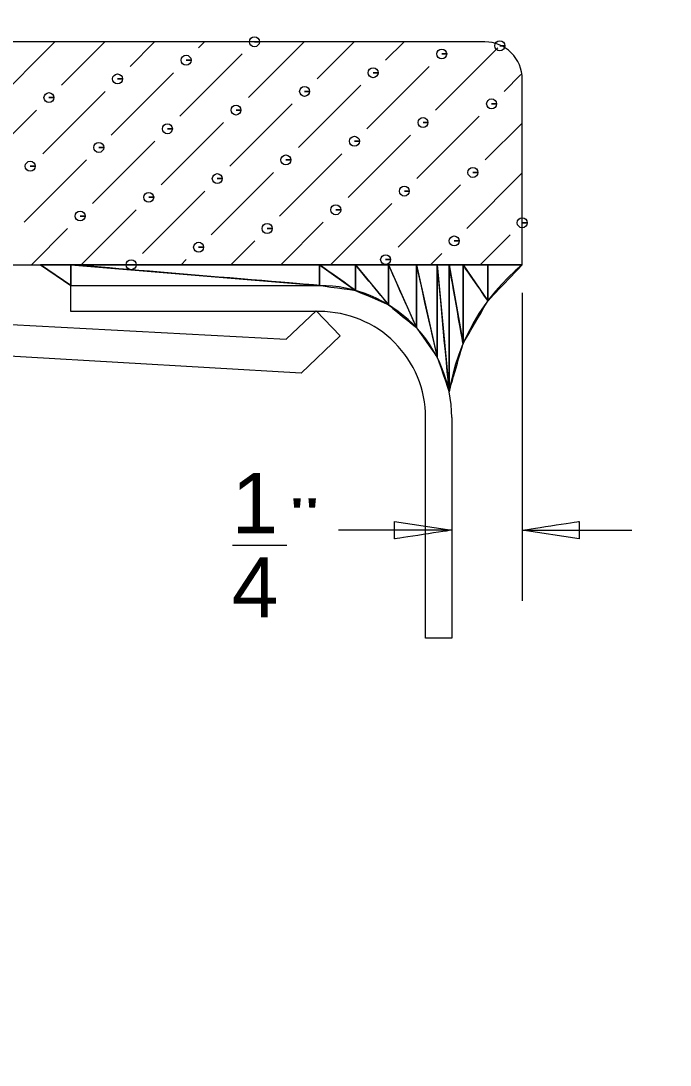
# Model space of a CAD drawing. Header units: millimetres. Extents: x 262 to 1674, y 270 to 1261.
# Drawn here: x 737.1 to 773.5, y 657.7 to 716.3 of the extents above; entities that cross this region are included whole.
import ezdxf

# ---------------------------------------------------------------- set-up
doc = ezdxf.new("R2010")
doc.units = ezdxf.units.MM
doc.linetypes.add('ACAD_ISO02W100', pattern=[15, 12, -3])
doc.layers.add('CONT', color=7, linetype='Continuous')
doc.layers.add('尺寸標注', color=1, linetype='Continuous', lineweight=30)
doc.styles.add('0', font='arial.ttf', dxfattribs={"height": 1})
doc.styles.add('DIM', font='txt.shx', dxfattribs={"width": 0.7, "bigfont": 'chineset.shx'})
doc.dimstyles.new('mm+in', dxfattribs={"dimscale": 3, "dimtxt": 5, "dimasz": 4.2, "dimexe": 1.25, "dimexo": 0.625, "dimgap": 2, "dimtad": 1, "dimtxsty": 'DIM', "dimcen": 0, "dimclrd": 1, "dimclre": 1, "dimclrt": 3, "dimadec": 0, "dimazin": 0, "dimtfac": 1, "dimtofl": 0, "dimtmove": 0, "dimatfit": 3, "dimfxl": 1, "dimlwd": -1, "dimarcsym": 0})

# ---------------------------------------------------------------- blocks, each defined once
blk = doc.blocks.new('*D28')
at = {"color": 1}
blk.add_line((482.592, 574.729), (661.655, 651.133), dxfattribs=at)
blk.add_solid([(662.479, 649.202), (660.831, 653.065), (673.244, 656.078)], dxfattribs=at)
at = {"layer": 'Defpoints', "color": 0}
for p in [(757.541, 692.047), (673.244, 656.078)]:
    blk.add_point(p, dxfattribs=at)
at = {"color": 3, "insert": (558.778, 623.273), "char_height": 15, "attachment_point": 5, "rotation": 23.10744, "style": 'DIM'}
blk.add_mtext('R91,65mm [R3 5/8"]', dxfattribs=at)
blk = doc.blocks.new('*D29')
at = {"color": 1}
blk.add_line((526.933, 526.319), (667.729, 627.502), dxfattribs=at)
blk.add_solid([(668.954, 625.797), (666.503, 629.207), (677.96, 634.855)], dxfattribs=at)
at = {"layer": 'Defpoints', "color": 0}
for p in [(757.541, 692.047), (677.96, 634.855)]:
    blk.add_point(p, dxfattribs=at)
at = {"color": 3, "insert": (582.192, 582.655), "char_height": 15, "attachment_point": 5, "rotation": 35.70318, "style": 'DIM'}
blk.add_mtext('R98mm [R3 7/8"]', dxfattribs=at)
blk = doc.blocks.new('*D30')
at = {"color": 1}
blk.add_line((560.894, 448.469), (684.077, 601.05), dxfattribs=at)
blk.add_solid([(685.711, 599.731), (682.443, 602.369), (691.992, 610.854)], dxfattribs=at)
at = {"layer": 'Defpoints', "color": 0}
for p in [(757.541, 692.047), (691.992, 610.854)]:
    blk.add_point(p, dxfattribs=at)
at = {"color": 3, "insert": (618.045, 542.739), "char_height": 15, "attachment_point": 5, "rotation": 51.08512, "style": 'DIM'}
blk.add_mtext('R104,35mm [R4 1/8"]', dxfattribs=at)

msp = doc.modelspace()

# ---------------------------------------------------------------- linework, layer by layer
msp.add_lwpolyline([(757.54137, 587.69662), (1199.54137, 587.69662, 0.41421356), (1303.89137, 692.04662), (1303.89137, 901.04662, 0.41421356), (1199.54137, 1005.39662), (757.54137, 1005.39662, 0.41421356), (653.19137, 901.04662), (653.19137, 692.04662, 0.41421356)], format="xyb", close=True)
at = {"layer": 'CONT', "color": 2, "linetype": 'ACAD_ISO02W100'}
msp.add_lwpolyline([(757.54137, 594.04662), (1199.54137, 594.04662, 0.41421356), (1297.54137, 692.04662), (1297.54137, 901.04662, 0.41421356), (1199.54137, 999.04662), (757.54137, 999.04662, 0.41421356), (659.54137, 901.04662), (659.54137, 692.04662, 0.41421356)], format="xyb", close=True, dxfattribs=at)
at = {"layer": 'CONT', "color": 3}
msp.add_lwpolyline([(757.54137, 600.39662), (1199.54137, 600.39662, 0.41421356), (1291.19137, 692.04662), (1291.19137, 901.04662, 0.41421356), (1199.54137, 992.69662), (757.54137, 992.69662, 0.41421356), (665.89137, 901.04662), (665.89137, 692.04662, 0.41421356)], format="xyb", close=True, dxfattribs=at)
at = {"layer": '尺寸標注', "lineweight": 9}
for points in [[(763.09971, 715.147), (763.09971, 715.147), (706.74245, 715.147), (706.74245, 715.147)], [(735.48804, 711.66628), (735.48804, 711.66628), (738.96822, 715.14918), (738.96822, 715.14918)], [(739.33458, 712.71583), (739.33458, 712.71583), (741.76738, 715.14918), (741.76738, 715.14918)], [(743.18329, 713.76484), (743.18329, 713.76484), (744.56437, 715.14918), (744.56437, 715.14918)], [(747.03201, 714.81657), (747.03201, 714.81657), (747.36408, 715.14918), (747.36408, 715.14918)], [(749.82845, 712.01686), (749.82845, 712.01686), (752.96023, 715.14918), (752.96023, 715.14918)], [(753.67716, 713.06641), (753.67716, 713.06641), (755.75993, 715.14918), (755.75993, 715.14918)], [(757.52316, 714.11542), (757.52316, 714.11542), (758.55747, 715.14918), (758.55747, 715.14918)], [(745.98028, 710.96785), (745.98028, 710.96785), (749.47787, 714.46599), (749.47787, 714.46599)], [(760.32287, 711.31843), (760.32287, 711.31843), (763.82046, 714.81657), (763.82046, 714.81657)], [(742.13429, 709.91885), (742.13429, 709.91885), (745.63188, 713.41426), (745.63188, 713.41426)], [(756.47415, 710.2667), (756.47415, 710.2667), (759.97229, 713.76484), (759.97229, 713.76484)], [(764.17104, 712.36744), (764.17104, 712.36744), (765.11988, 713.31628), (765.11988, 713.31628)], [(752.62816, 709.21987), (752.62816, 709.21987), (756.1263, 712.71583), (756.1263, 712.71583)], [(765.18956, 702.6346), (765.18956, 702.6346), (765.18956, 713.05716), (765.18956, 713.05716)], [(738.28557, 708.8693), (738.28557, 708.8693), (741.78371, 712.36744), (741.78371, 712.36744)], [(748.77944, 708.16869), (748.77944, 708.16869), (752.27758, 711.66628), (752.27758, 711.66628)], [(734.43686, 707.81811), (734.43686, 707.81811), (737.935, 711.31843), (737.935, 711.31843)], [(759.27332, 707.46972), (759.27332, 707.46972), (762.77145, 710.96785), (762.77145, 710.96785)], [(744.93073, 707.11914), (744.93073, 707.11914), (748.42887, 710.61728), (748.42887, 710.61728)], [(763.11931, 708.51927), (763.11931, 708.51927), (765.18956, 710.58843), (765.18956, 710.58843)], [(755.42515, 706.42071), (755.42515, 706.42071), (758.92274, 709.91885), (758.92274, 709.91885)], [(741.08474, 706.07013), (741.08474, 706.07013), (744.58288, 709.56827), (744.58288, 709.56827)], [(751.57643, 705.3717), (751.57643, 705.3717), (755.07457, 708.8693), (755.07457, 708.8693)], [(737.23657, 705.02113), (737.23657, 705.02113), (740.73416, 708.51927), (740.73416, 708.51927)], [(747.73044, 704.32215), (747.73044, 704.32215), (751.22858, 707.81811), (751.22858, 707.81811)], [(762.07302, 704.67055), (762.07302, 704.67055), (765.18956, 707.78872), (765.18956, 707.78872)], [(758.22431, 703.62155), (758.22431, 703.62155), (761.72245, 707.11914), (761.72245, 707.11914)], [(743.88172, 703.27315), (743.88172, 703.27315), (747.37986, 706.77129), (747.37986, 706.77129)], [(740.44837, 702.63677), (740.44837, 702.63677), (743.53115, 705.71956), (743.53115, 705.71956)], [(754.44038, 702.63677), (754.44038, 702.63677), (757.87373, 706.07013), (757.87373, 706.07013)], [(737.65138, 702.63677), (737.65138, 702.63677), (739.68516, 704.67055), (739.68516, 704.67055)], [(751.64067, 702.63677), (751.64067, 702.63677), (754.02502, 705.02113), (754.02502, 705.02113)], [(748.84422, 702.63677), (748.84422, 702.63677), (750.17903, 703.97158), (750.17903, 703.97158)], [(762.83623, 702.63677), (762.83623, 702.63677), (764.52161, 704.32215), (764.52161, 704.32215)], [(746.04452, 702.63677), (746.04452, 702.63677), (746.33086, 702.92257), (746.33086, 702.92257)], [(760.03653, 702.63677), (760.03653, 702.63677), (760.67344, 703.27315), (760.67344, 703.27315)], [(707.68203, 702.63677), (707.68203, 702.63677), (765.18956, 702.63677), (765.18956, 702.63677)], [(739.85935, 701.47345), (739.85935, 701.47345), (738.15819, 702.63677), (738.15819, 702.63677)], [(765.18956, 702.63677), (763.0039, 700.83762), (761.54607, 698.30575), (761.08825, 695.51366)], [(739.85663, 701.47345), (739.85663, 701.47345), (753.81761, 701.47345), (753.81761, 701.47345)], [(739.85663, 700.01181), (739.85663, 700.01181), (739.85663, 701.47182), (739.85663, 701.47182)], [(765.18956, 701.05211), (765.18956, 701.05211), (765.18956, 683.78025), (765.18956, 683.78025)], [(712.65597, 700.55836), (712.65597, 700.55836), (751.9515, 698.45327), (751.9515, 698.45327)], [(753.82033, 700.01181), (753.82033, 700.01181), (739.85935, 700.01181), (739.85935, 700.01181)], [(751.9515, 698.45327), (751.9515, 698.45327), (753.61892, 700.05863), (753.61892, 700.05863)], [(753.61892, 700.05863), (753.61892, 700.05863), (754.96951, 698.65469), (754.96951, 698.65469)], [(752.78603, 696.55613), (752.78603, 696.55613), (711.61567, 698.95301), (711.61567, 698.95301)], [(754.96733, 698.65469), (754.96733, 698.65469), (752.78603, 696.55613), (752.78603, 696.55613)], [(759.77142, 681.68442), (759.77142, 681.68442), (759.77142, 694.06073), (759.77142, 694.06073)], [(761.23142, 694.06073), (761.23142, 694.06073), (761.23142, 681.68442), (761.23142, 681.68442)], [(761.23142, 687.73838), (761.23142, 687.73838), (754.88023, 687.73838), (754.88023, 687.73838)], [(765.18956, 687.73838), (765.18956, 687.73838), (771.34587, 687.73838), (771.34587, 687.73838)], [(748.93132, 686.90386), (748.93132, 686.90386), (751.97654, 686.90386), (751.97654, 686.90386)], [(761.23142, 681.68442), (761.23142, 681.68442), (759.77142, 681.68442), (759.77142, 681.68442)]]:
    msp.add_open_spline(points, degree=3, dxfattribs=at)
for points, knots in [([(750.16378, 715.14972), (750.16378, 715.14972), (750.44305, 715.14972), (750.44305, 715.14972), (750.44305, 715.14972), (750.44305, 715.30378), (750.31784, 715.42899), (750.16378, 715.42899), (750.16378, 715.42899), (750.01027, 715.42899), (749.88507, 715.30378), (749.88507, 715.14972), (749.88507, 715.14972), (749.88507, 714.99621), (750.01027, 714.87101), (750.16378, 714.87101), (750.16378, 714.87101), (750.31784, 714.87101), (750.44305, 714.99621), (750.44305, 715.14972), (750.44305, 715.14972), (750.44305, 715.14972), (750.16378, 715.14972), (750.16378, 715.14972)], [0, 0, 0, 0, 0.14285714, 0.14285714, 0.14285714, 0.14285715, 0.28571429, 0.28571429, 0.28571429, 0.2857143, 0.42857143, 0.42857143, 0.42857143, 0.42857144, 0.57142857, 0.57142857, 0.57142857, 0.57142858, 0.71428571, 0.71428571, 0.71428571, 0.71428572, 1, 1, 1, 1]), ([(765.18956, 713.05933), (765.18956, 713.61296), (764.968, 714.14427), (764.57768, 714.53458), (764.57768, 714.53458), (764.18465, 714.92762), (763.65551, 715.14864), (763.09971, 715.14864)], [0, 0, 0, 0, 0.33333333, 0.33333333, 0.33333333, 0.33333334, 1, 1, 1, 1]), ([(763.9326, 714.92653), (763.9326, 714.92653), (764.21186, 714.92653), (764.21186, 714.92653), (764.21186, 714.92653), (764.21186, 715.08004), (764.08666, 715.20579), (763.9326, 715.20579), (763.9326, 715.20579), (763.77909, 715.20579), (763.65388, 715.08004), (763.65388, 714.92653), (763.65388, 714.92653), (763.65388, 714.77302), (763.77909, 714.64727), (763.9326, 714.64727), (763.9326, 714.64727), (764.08666, 714.64727), (764.21186, 714.77302), (764.21186, 714.92653), (764.21186, 714.92653), (764.21186, 714.92653), (763.9326, 714.92653), (763.9326, 714.92653)], [0, 0, 0, 0, 0.14285714, 0.14285714, 0.14285714, 0.14285715, 0.28571429, 0.28571429, 0.28571429, 0.2857143, 0.42857143, 0.42857143, 0.42857143, 0.42857144, 0.57142857, 0.57142857, 0.57142857, 0.57142858, 0.71428571, 0.71428571, 0.71428571, 0.71428572, 1, 1, 1, 1]), ([(760.67399, 714.46654), (760.67399, 714.46654), (760.9527, 714.46654), (760.9527, 714.46654), (760.9527, 714.46654), (760.9527, 714.62005), (760.8275, 714.7458), (760.67399, 714.7458), (760.67399, 714.7458), (760.51993, 714.7458), (760.39472, 714.62005), (760.39472, 714.46654), (760.39472, 714.46654), (760.39472, 714.31248), (760.51993, 714.18727), (760.67399, 714.18727), (760.67399, 714.18727), (760.8275, 714.18727), (760.9527, 714.31248), (760.9527, 714.46654), (760.9527, 714.46654), (760.9527, 714.46654), (760.67399, 714.46654), (760.67399, 714.46654)], [0, 0, 0, 0, 0.14285714, 0.14285714, 0.14285714, 0.14285715, 0.28571429, 0.28571429, 0.28571429, 0.2857143, 0.42857143, 0.42857143, 0.42857143, 0.42857144, 0.57142857, 0.57142857, 0.57142857, 0.57142858, 0.71428571, 0.71428571, 0.71428571, 0.71428572, 1, 1, 1, 1]), ([(746.3314, 714.11596), (746.3314, 714.11596), (746.61012, 714.11596), (746.61012, 714.11596), (746.61012, 714.11596), (746.61012, 714.26947), (746.48491, 714.39522), (746.3314, 714.39522), (746.3314, 714.39522), (746.17734, 714.39522), (746.05214, 714.26947), (746.05214, 714.11596), (746.05214, 714.11596), (746.05214, 713.9619), (746.17734, 713.8367), (746.3314, 713.8367), (746.3314, 713.8367), (746.48491, 713.8367), (746.61012, 713.9619), (746.61012, 714.11596), (746.61012, 714.11596), (746.61012, 714.11596), (746.3314, 714.11596), (746.3314, 714.11596)], [0, 0, 0, 0, 0.14285714, 0.14285714, 0.14285714, 0.14285715, 0.28571429, 0.28571429, 0.28571429, 0.2857143, 0.42857143, 0.42857143, 0.42857143, 0.42857144, 0.57142857, 0.57142857, 0.57142857, 0.57142858, 0.71428571, 0.71428571, 0.71428571, 0.71428572, 1, 1, 1, 1]), ([(742.48269, 713.06695), (742.48269, 713.06695), (742.76195, 713.06695), (742.76195, 713.06695), (742.76195, 713.06695), (742.76195, 713.22047), (742.6362, 713.34567), (742.48269, 713.34567), (742.48269, 713.34567), (742.32917, 713.34567), (742.20342, 713.22047), (742.20342, 713.06695), (742.20342, 713.06695), (742.20342, 712.9129), (742.32917, 712.78769), (742.48269, 712.78769), (742.48269, 712.78769), (742.6362, 712.78769), (742.76195, 712.9129), (742.76195, 713.06695), (742.76195, 713.06695), (742.76195, 713.06695), (742.48269, 713.06695), (742.48269, 713.06695)], [0, 0, 0, 0, 0.14285714, 0.14285714, 0.14285714, 0.14285715, 0.28571429, 0.28571429, 0.28571429, 0.2857143, 0.42857143, 0.42857143, 0.42857143, 0.42857144, 0.57142857, 0.57142857, 0.57142857, 0.57142858, 0.71428571, 0.71428571, 0.71428571, 0.71428572, 1, 1, 1, 1]), ([(756.82527, 713.41481), (756.82527, 713.41481), (757.10453, 713.41481), (757.10453, 713.41481), (757.10453, 713.41481), (757.10453, 713.56832), (756.97878, 713.69407), (756.82527, 713.69407), (756.82527, 713.69407), (756.67176, 713.69407), (756.54601, 713.56832), (756.54601, 713.41481), (756.54601, 713.41481), (756.54601, 713.2613), (756.67176, 713.13555), (756.82527, 713.13555), (756.82527, 713.13555), (756.97878, 713.13555), (757.10453, 713.2613), (757.10453, 713.41481), (757.10453, 713.41481), (757.10453, 713.41481), (756.82527, 713.41481), (756.82527, 713.41481)], [0, 0, 0, 0, 0.14285714, 0.14285714, 0.14285714, 0.14285715, 0.28571429, 0.28571429, 0.28571429, 0.2857143, 0.42857143, 0.42857143, 0.42857143, 0.42857144, 0.57142857, 0.57142857, 0.57142857, 0.57142858, 0.71428571, 0.71428571, 0.71428571, 0.71428572, 1, 1, 1, 1]), ([(738.63669, 712.0174), (738.63669, 712.0174), (738.91596, 712.0174), (738.91596, 712.0174), (738.91596, 712.0174), (738.91596, 712.17146), (738.79021, 712.29667), (738.63669, 712.29667), (738.63669, 712.29667), (738.48264, 712.29667), (738.35743, 712.17146), (738.35743, 712.0174), (738.35743, 712.0174), (738.35743, 711.86389), (738.48264, 711.73869), (738.63669, 711.73869), (738.63669, 711.73869), (738.79021, 711.73869), (738.91596, 711.86389), (738.91596, 712.0174), (738.91596, 712.0174), (738.91596, 712.0174), (738.63669, 712.0174), (738.63669, 712.0174)], [0, 0, 0, 0, 0.14285714, 0.14285714, 0.14285714, 0.14285715, 0.28571429, 0.28571429, 0.28571429, 0.2857143, 0.42857143, 0.42857143, 0.42857143, 0.42857144, 0.57142857, 0.57142857, 0.57142857, 0.57142858, 0.71428571, 0.71428571, 0.71428571, 0.71428572, 1, 1, 1, 1]), ([(752.97928, 712.36798), (752.97928, 712.36798), (753.25854, 712.36798), (753.25854, 712.36798), (753.25854, 712.36798), (753.25854, 712.52204), (753.13279, 712.64724), (752.97928, 712.64724), (752.97928, 712.64724), (752.82522, 712.64724), (752.70002, 712.52204), (752.70002, 712.36798), (752.70002, 712.36798), (752.70002, 712.21447), (752.82522, 712.08926), (752.97928, 712.08926), (752.97928, 712.08926), (753.13279, 712.08926), (753.25854, 712.21447), (753.25854, 712.36798), (753.25854, 712.36798), (753.25854, 712.36798), (752.97928, 712.36798), (752.97928, 712.36798)], [0, 0, 0, 0, 0.14285714, 0.14285714, 0.14285714, 0.14285715, 0.28571429, 0.28571429, 0.28571429, 0.2857143, 0.42857143, 0.42857143, 0.42857143, 0.42857144, 0.57142857, 0.57142857, 0.57142857, 0.57142858, 0.71428571, 0.71428571, 0.71428571, 0.71428572, 1, 1, 1, 1]), ([(749.13056, 711.31897), (749.13056, 711.31897), (749.40983, 711.31897), (749.40983, 711.31897), (749.40983, 711.31897), (749.40983, 711.47303), (749.28462, 711.59824), (749.13056, 711.59824), (749.13056, 711.59824), (748.97705, 711.59824), (748.85185, 711.47303), (748.85185, 711.31897), (748.85185, 711.31897), (748.85185, 711.16546), (748.97705, 711.04026), (749.13056, 711.04026), (749.13056, 711.04026), (749.28462, 711.04026), (749.40983, 711.16546), (749.40983, 711.31897), (749.40983, 711.31897), (749.40983, 711.31897), (749.13056, 711.31897), (749.13056, 711.31897)], [0, 0, 0, 0, 0.14285714, 0.14285714, 0.14285714, 0.14285715, 0.28571429, 0.28571429, 0.28571429, 0.2857143, 0.42857143, 0.42857143, 0.42857143, 0.42857144, 0.57142857, 0.57142857, 0.57142857, 0.57142858, 0.71428571, 0.71428571, 0.71428571, 0.71428572, 1, 1, 1, 1]), ([(763.47097, 711.66683), (763.47097, 711.66683), (763.74969, 711.66683), (763.74969, 711.66683), (763.74969, 711.66683), (763.74969, 711.82089), (763.62449, 711.94609), (763.47097, 711.94609), (763.47097, 711.94609), (763.31692, 711.94609), (763.19171, 711.82089), (763.19171, 711.66683), (763.19171, 711.66683), (763.19171, 711.51332), (763.31692, 711.38811), (763.47097, 711.38811), (763.47097, 711.38811), (763.62449, 711.38811), (763.74969, 711.51332), (763.74969, 711.66683), (763.74969, 711.66683), (763.74969, 711.66683), (763.47097, 711.66683), (763.47097, 711.66683)], [0, 0, 0, 0, 0.14285714, 0.14285714, 0.14285714, 0.14285715, 0.28571429, 0.28571429, 0.28571429, 0.2857143, 0.42857143, 0.42857143, 0.42857143, 0.42857144, 0.57142857, 0.57142857, 0.57142857, 0.57142858, 0.71428571, 0.71428571, 0.71428571, 0.71428572, 1, 1, 1, 1]), ([(745.28185, 710.26725), (745.28185, 710.26725), (745.56111, 710.26725), (745.56111, 710.26725), (745.56111, 710.26725), (745.56111, 710.4213), (745.43591, 710.54651), (745.28185, 710.54651), (745.28185, 710.54651), (745.12834, 710.54651), (745.00313, 710.4213), (745.00313, 710.26725), (745.00313, 710.26725), (745.00313, 710.11373), (745.12834, 709.98853), (745.28185, 709.98853), (745.28185, 709.98853), (745.43591, 709.98853), (745.56111, 710.11373), (745.56111, 710.26725), (745.56111, 710.26725), (745.56111, 710.26725), (745.28185, 710.26725), (745.28185, 710.26725)], [0, 0, 0, 0, 0.14285714, 0.14285714, 0.14285714, 0.14285715, 0.28571429, 0.28571429, 0.28571429, 0.2857143, 0.42857143, 0.42857143, 0.42857143, 0.42857144, 0.57142857, 0.57142857, 0.57142857, 0.57142858, 0.71428571, 0.71428571, 0.71428571, 0.71428572, 1, 1, 1, 1]), ([(759.62226, 710.61782), (759.62226, 710.61782), (759.90098, 710.61782), (759.90098, 710.61782), (759.90098, 710.61782), (759.90098, 710.77188), (759.77577, 710.89709), (759.62226, 710.89709), (759.62226, 710.89709), (759.4682, 710.89709), (759.343, 710.77188), (759.343, 710.61782), (759.343, 710.61782), (759.343, 710.46431), (759.4682, 710.3391), (759.62226, 710.3391), (759.62226, 710.3391), (759.77577, 710.3391), (759.90098, 710.46431), (759.90098, 710.61782), (759.90098, 710.61782), (759.90098, 710.61782), (759.62226, 710.61782), (759.62226, 710.61782)], [0, 0, 0, 0, 0.14285714, 0.14285714, 0.14285714, 0.14285715, 0.28571429, 0.28571429, 0.28571429, 0.2857143, 0.42857143, 0.42857143, 0.42857143, 0.42857144, 0.57142857, 0.57142857, 0.57142857, 0.57142858, 0.71428571, 0.71428571, 0.71428571, 0.71428572, 1, 1, 1, 1]), ([(755.77627, 709.56882), (755.77627, 709.56882), (756.05498, 709.56882), (756.05498, 709.56882), (756.05498, 709.56882), (756.05498, 709.72233), (755.92978, 709.84808), (755.77627, 709.84808), (755.77627, 709.84808), (755.62221, 709.84808), (755.497, 709.72233), (755.497, 709.56882), (755.497, 709.56882), (755.497, 709.41476), (755.62221, 709.28955), (755.77627, 709.28955), (755.77627, 709.28955), (755.92978, 709.28955), (756.05498, 709.41476), (756.05498, 709.56882), (756.05498, 709.56882), (756.05498, 709.56882), (755.77627, 709.56882), (755.77627, 709.56882)], [0, 0, 0, 0, 0.14285714, 0.14285714, 0.14285714, 0.14285715, 0.28571429, 0.28571429, 0.28571429, 0.2857143, 0.42857143, 0.42857143, 0.42857143, 0.42857144, 0.57142857, 0.57142857, 0.57142857, 0.57142858, 0.71428571, 0.71428571, 0.71428571, 0.71428572, 1, 1, 1, 1]), ([(741.43368, 709.22096), (741.43368, 709.22096), (741.7124, 709.22096), (741.7124, 709.22096), (741.7124, 709.22096), (741.7124, 709.37447), (741.58719, 709.49968), (741.43368, 709.49968), (741.43368, 709.49968), (741.27962, 709.49968), (741.15442, 709.37447), (741.15442, 709.22096), (741.15442, 709.22096), (741.15442, 709.0669), (741.27962, 708.9417), (741.43368, 708.9417), (741.43368, 708.9417), (741.58719, 708.9417), (741.7124, 709.0669), (741.7124, 709.22096), (741.7124, 709.22096), (741.7124, 709.22096), (741.43368, 709.22096), (741.43368, 709.22096)], [0, 0, 0, 0, 0.14285714, 0.14285714, 0.14285714, 0.14285715, 0.28571429, 0.28571429, 0.28571429, 0.2857143, 0.42857143, 0.42857143, 0.42857143, 0.42857144, 0.57142857, 0.57142857, 0.57142857, 0.57142858, 0.71428571, 0.71428571, 0.71428571, 0.71428572, 1, 1, 1, 1]), ([(751.92755, 708.51981), (751.92755, 708.51981), (752.20681, 708.51981), (752.20681, 708.51981), (752.20681, 708.51981), (752.20681, 708.67332), (752.08106, 708.79853), (751.92755, 708.79853), (751.92755, 708.79853), (751.77404, 708.79853), (751.64829, 708.67332), (751.64829, 708.51981), (751.64829, 708.51981), (751.64829, 708.36575), (751.77404, 708.24055), (751.92755, 708.24055), (751.92755, 708.24055), (752.08106, 708.24055), (752.20681, 708.36575), (752.20681, 708.51981), (752.20681, 708.51981), (752.20681, 708.51981), (751.92755, 708.51981), (751.92755, 708.51981)], [0, 0, 0, 0, 0.14285714, 0.14285714, 0.14285714, 0.14285715, 0.28571429, 0.28571429, 0.28571429, 0.2857143, 0.42857143, 0.42857143, 0.42857143, 0.42857144, 0.57142857, 0.57142857, 0.57142857, 0.57142858, 0.71428571, 0.71428571, 0.71428571, 0.71428572, 1, 1, 1, 1]), ([(737.58497, 708.16923), (737.58497, 708.16923), (737.86423, 708.16923), (737.86423, 708.16923), (737.86423, 708.16923), (737.86423, 708.32275), (737.73848, 708.44795), (737.58497, 708.44795), (737.58497, 708.44795), (737.43145, 708.44795), (737.3057, 708.32275), (737.3057, 708.16923), (737.3057, 708.16923), (737.3057, 708.01518), (737.43145, 707.88997), (737.58497, 707.88997), (737.58497, 707.88997), (737.73848, 707.88997), (737.86423, 708.01518), (737.86423, 708.16923), (737.86423, 708.16923), (737.86423, 708.16923), (737.58497, 708.16923), (737.58497, 708.16923)], [0, 0, 0, 0, 0.14285714, 0.14285714, 0.14285714, 0.14285715, 0.28571429, 0.28571429, 0.28571429, 0.2857143, 0.42857143, 0.42857143, 0.42857143, 0.42857144, 0.57142857, 0.57142857, 0.57142857, 0.57142858, 0.71428571, 0.71428571, 0.71428571, 0.71428572, 1, 1, 1, 1]), ([(762.42142, 707.81866), (762.42142, 707.81866), (762.70069, 707.81866), (762.70069, 707.81866), (762.70069, 707.81866), (762.70069, 707.97217), (762.57548, 708.09738), (762.42142, 708.09738), (762.42142, 708.09738), (762.26791, 708.09738), (762.1427, 707.97217), (762.1427, 707.81866), (762.1427, 707.81866), (762.1427, 707.6646), (762.26791, 707.53939), (762.42142, 707.53939), (762.42142, 707.53939), (762.57548, 707.53939), (762.70069, 707.6646), (762.70069, 707.81866), (762.70069, 707.81866), (762.70069, 707.81866), (762.42142, 707.81866), (762.42142, 707.81866)], [0, 0, 0, 0, 0.14285714, 0.14285714, 0.14285714, 0.14285715, 0.28571429, 0.28571429, 0.28571429, 0.2857143, 0.42857143, 0.42857143, 0.42857143, 0.42857144, 0.57142857, 0.57142857, 0.57142857, 0.57142858, 0.71428571, 0.71428571, 0.71428571, 0.71428572, 1, 1, 1, 1]), ([(748.08156, 707.47026), (748.08156, 707.47026), (748.36082, 707.47026), (748.36082, 707.47026), (748.36082, 707.47026), (748.36082, 707.62432), (748.23507, 707.74952), (748.08156, 707.74952), (748.08156, 707.74952), (747.9275, 707.74952), (747.8023, 707.62432), (747.8023, 707.47026), (747.8023, 707.47026), (747.8023, 707.31675), (747.9275, 707.19154), (748.08156, 707.19154), (748.08156, 707.19154), (748.23507, 707.19154), (748.36082, 707.31675), (748.36082, 707.47026), (748.36082, 707.47026), (748.36082, 707.47026), (748.08156, 707.47026), (748.08156, 707.47026)], [0, 0, 0, 0, 0.14285714, 0.14285714, 0.14285714, 0.14285715, 0.28571429, 0.28571429, 0.28571429, 0.2857143, 0.42857143, 0.42857143, 0.42857143, 0.42857144, 0.57142857, 0.57142857, 0.57142857, 0.57142858, 0.71428571, 0.71428571, 0.71428571, 0.71428572, 1, 1, 1, 1]), ([(758.57543, 706.77183), (758.57543, 706.77183), (758.85469, 706.77183), (758.85469, 706.77183), (758.85469, 706.77183), (758.85469, 706.92589), (758.72949, 707.05109), (758.57543, 707.05109), (758.57543, 707.05109), (758.42192, 707.05109), (758.29671, 706.92589), (758.29671, 706.77183), (758.29671, 706.77183), (758.29671, 706.61832), (758.42192, 706.49257), (758.57543, 706.49257), (758.57543, 706.49257), (758.72949, 706.49257), (758.85469, 706.61832), (758.85469, 706.77183), (758.85469, 706.77183), (758.85469, 706.77183), (758.57543, 706.77183), (758.57543, 706.77183)], [0, 0, 0, 0, 0.14285714, 0.14285714, 0.14285714, 0.14285715, 0.28571429, 0.28571429, 0.28571429, 0.2857143, 0.42857143, 0.42857143, 0.42857143, 0.42857144, 0.57142857, 0.57142857, 0.57142857, 0.57142858, 0.71428571, 0.71428571, 0.71428571, 0.71428572, 1, 1, 1, 1]), ([(744.23284, 706.42125), (744.23284, 706.42125), (744.51211, 706.42125), (744.51211, 706.42125), (744.51211, 706.42125), (744.51211, 706.57531), (744.3869, 706.70052), (744.23284, 706.70052), (744.23284, 706.70052), (744.07933, 706.70052), (743.95413, 706.57531), (743.95413, 706.42125), (743.95413, 706.42125), (743.95413, 706.26774), (744.07933, 706.14253), (744.23284, 706.14253), (744.23284, 706.14253), (744.3869, 706.14253), (744.51211, 706.26774), (744.51211, 706.42125), (744.51211, 706.42125), (744.51211, 706.42125), (744.23284, 706.42125), (744.23284, 706.42125)], [0, 0, 0, 0, 0.14285714, 0.14285714, 0.14285714, 0.14285715, 0.28571429, 0.28571429, 0.28571429, 0.2857143, 0.42857143, 0.42857143, 0.42857143, 0.42857144, 0.57142857, 0.57142857, 0.57142857, 0.57142858, 0.71428571, 0.71428571, 0.71428571, 0.71428572, 1, 1, 1, 1]), ([(740.38413, 705.37225), (740.38413, 705.37225), (740.66339, 705.37225), (740.66339, 705.37225), (740.66339, 705.37225), (740.66339, 705.52576), (740.53819, 705.65097), (740.38413, 705.65097), (740.38413, 705.65097), (740.23062, 705.65097), (740.10541, 705.52576), (740.10541, 705.37225), (740.10541, 705.37225), (740.10541, 705.21819), (740.23062, 705.09298), (740.38413, 705.09298), (740.38413, 705.09298), (740.53819, 705.09298), (740.66339, 705.21819), (740.66339, 705.37225), (740.66339, 705.37225), (740.66339, 705.37225), (740.38413, 705.37225), (740.38413, 705.37225)], [0, 0, 0, 0, 0.14285714, 0.14285714, 0.14285714, 0.14285715, 0.28571429, 0.28571429, 0.28571429, 0.2857143, 0.42857143, 0.42857143, 0.42857143, 0.42857144, 0.57142857, 0.57142857, 0.57142857, 0.57142858, 0.71428571, 0.71428571, 0.71428571, 0.71428572, 1, 1, 1, 1]), ([(754.72672, 705.7201), (754.72672, 705.7201), (755.00598, 705.7201), (755.00598, 705.7201), (755.00598, 705.7201), (755.00598, 705.87416), (754.88077, 705.99936), (754.72672, 705.99936), (754.72672, 705.99936), (754.5732, 705.99936), (754.448, 705.87416), (754.448, 705.7201), (754.448, 705.7201), (754.448, 705.56659), (754.5732, 705.44138), (754.72672, 705.44138), (754.72672, 705.44138), (754.88077, 705.44138), (755.00598, 705.56659), (755.00598, 705.7201), (755.00598, 705.7201), (755.00598, 705.7201), (754.72672, 705.7201), (754.72672, 705.7201)], [0, 0, 0, 0, 0.14285714, 0.14285714, 0.14285714, 0.14285715, 0.28571429, 0.28571429, 0.28571429, 0.2857143, 0.42857143, 0.42857143, 0.42857143, 0.42857144, 0.57142857, 0.57142857, 0.57142857, 0.57142858, 0.71428571, 0.71428571, 0.71428571, 0.71428572, 1, 1, 1, 1]), ([(765.1901, 704.99228), (765.1901, 704.99228), (765.46882, 704.99228), (765.46882, 704.99228), (765.46882, 704.99228), (765.46882, 705.14633), (765.34361, 705.27154), (765.1901, 705.27154), (765.1901, 705.27154), (765.03604, 705.27154), (764.91084, 705.14633), (764.91084, 704.99228), (764.91084, 704.99228), (764.91084, 704.83876), (765.03604, 704.71356), (765.1901, 704.71356), (765.1901, 704.71356), (765.34361, 704.71356), (765.46882, 704.83876), (765.46882, 704.99228), (765.46882, 704.99228), (765.46882, 704.99228), (765.1901, 704.99228), (765.1901, 704.99228)], [0, 0, 0, 0, 0.14285714, 0.14285714, 0.14285714, 0.14285715, 0.28571429, 0.28571429, 0.28571429, 0.2857143, 0.42857143, 0.42857143, 0.42857143, 0.42857144, 0.57142857, 0.57142857, 0.57142857, 0.57142858, 0.71428571, 0.71428571, 0.71428571, 0.71428572, 1, 1, 1, 1]), ([(750.87855, 704.6711), (750.87855, 704.6711), (751.15726, 704.6711), (751.15726, 704.6711), (751.15726, 704.6711), (751.15726, 704.82461), (751.03206, 704.95036), (750.87855, 704.95036), (750.87855, 704.95036), (750.72449, 704.95036), (750.59928, 704.82461), (750.59928, 704.6711), (750.59928, 704.6711), (750.59928, 704.51704), (750.72449, 704.39183), (750.87855, 704.39183), (750.87855, 704.39183), (751.03206, 704.39183), (751.15726, 704.51704), (751.15726, 704.6711), (751.15726, 704.6711), (751.15726, 704.6711), (750.87855, 704.6711), (750.87855, 704.6711)], [0, 0, 0, 0, 0.14285714, 0.14285714, 0.14285714, 0.14285715, 0.28571429, 0.28571429, 0.28571429, 0.2857143, 0.42857143, 0.42857143, 0.42857143, 0.42857144, 0.57142857, 0.57142857, 0.57142857, 0.57142858, 0.71428571, 0.71428571, 0.71428571, 0.71428572, 1, 1, 1, 1]), ([(747.03255, 703.62209), (747.03255, 703.62209), (747.31127, 703.62209), (747.31127, 703.62209), (747.31127, 703.62209), (747.31127, 703.7756), (747.18607, 703.90081), (747.03255, 703.90081), (747.03255, 703.90081), (746.87849, 703.90081), (746.75329, 703.7756), (746.75329, 703.62209), (746.75329, 703.62209), (746.75329, 703.46803), (746.87849, 703.34283), (747.03255, 703.34283), (747.03255, 703.34283), (747.18607, 703.34283), (747.31127, 703.46803), (747.31127, 703.62209), (747.31127, 703.62209), (747.31127, 703.62209), (747.03255, 703.62209), (747.03255, 703.62209)], [0, 0, 0, 0, 0.14285714, 0.14285714, 0.14285714, 0.14285715, 0.28571429, 0.28571429, 0.28571429, 0.2857143, 0.42857143, 0.42857143, 0.42857143, 0.42857144, 0.57142857, 0.57142857, 0.57142857, 0.57142858, 0.71428571, 0.71428571, 0.71428571, 0.71428572, 1, 1, 1, 1]), ([(761.37242, 703.97267), (761.37242, 703.97267), (761.65168, 703.97267), (761.65168, 703.97267), (761.65168, 703.97267), (761.65168, 704.12618), (761.52647, 704.25138), (761.37242, 704.25138), (761.37242, 704.25138), (761.2189, 704.25138), (761.09315, 704.12618), (761.09315, 703.97267), (761.09315, 703.97267), (761.09315, 703.81861), (761.2189, 703.6934), (761.37242, 703.6934), (761.37242, 703.6934), (761.52647, 703.6934), (761.65168, 703.81861), (761.65168, 703.97267), (761.65168, 703.97267), (761.65168, 703.97267), (761.37242, 703.97267), (761.37242, 703.97267)], [0, 0, 0, 0, 0.14285714, 0.14285714, 0.14285714, 0.14285715, 0.28571429, 0.28571429, 0.28571429, 0.2857143, 0.42857143, 0.42857143, 0.42857143, 0.42857144, 0.57142857, 0.57142857, 0.57142857, 0.57142858, 0.71428571, 0.71428571, 0.71428571, 0.71428572, 1, 1, 1, 1]), ([(743.24807, 702.63732), (743.24807, 702.63732), (743.52734, 702.63732), (743.52734, 702.63732), (743.52734, 702.63732), (743.52734, 702.79083), (743.40213, 702.91658), (743.24807, 702.91658), (743.24807, 702.91658), (743.09456, 702.91658), (742.96936, 702.79083), (742.96936, 702.63732), (742.96936, 702.63732), (742.96936, 702.48381), (743.09456, 702.35806), (743.24807, 702.35806), (743.24807, 702.35806), (743.40213, 702.35806), (743.52734, 702.48381), (743.52734, 702.63732), (743.52734, 702.63732), (743.52734, 702.63732), (743.24807, 702.63732), (743.24807, 702.63732)], [0, 0, 0, 0, 0.14285714, 0.14285714, 0.14285714, 0.14285715, 0.28571429, 0.28571429, 0.28571429, 0.2857143, 0.42857143, 0.42857143, 0.42857143, 0.42857144, 0.57142857, 0.57142857, 0.57142857, 0.57142858, 0.71428571, 0.71428571, 0.71428571, 0.71428572, 1, 1, 1, 1]), ([(757.5237, 702.92311), (757.5237, 702.92311), (757.80296, 702.92311), (757.80296, 702.92311), (757.80296, 702.92311), (757.80296, 703.07717), (757.67776, 703.20238), (757.5237, 703.20238), (757.5237, 703.20238), (757.37019, 703.20238), (757.24498, 703.07717), (757.24498, 702.92311), (757.24498, 702.92311), (757.24498, 702.7696), (757.37019, 702.6444), (757.5237, 702.6444), (757.5237, 702.6444), (757.67776, 702.6444), (757.80296, 702.7696), (757.80296, 702.92311), (757.80296, 702.92311), (757.80296, 702.92311), (757.5237, 702.92311), (757.5237, 702.92311)], [0, 0, 0, 0, 0.14285714, 0.14285714, 0.14285714, 0.14285715, 0.28571429, 0.28571429, 0.28571429, 0.2857143, 0.42857143, 0.42857143, 0.42857143, 0.42857144, 0.57142857, 0.57142857, 0.57142857, 0.57142858, 0.71428571, 0.71428571, 0.71428571, 0.71428572, 1, 1, 1, 1]), ([(739.85935, 701.47617), (739.85935, 701.47617), (738.15819, 702.63895), (738.15819, 702.63895), (738.15819, 702.63895), (738.15819, 702.63895), (739.85935, 702.63895), (739.85935, 702.63895), (739.85935, 702.63895), (739.85935, 702.63895), (739.85935, 701.47617), (739.85935, 701.47617)], [0, 0, 0, 0, 0.25, 0.25, 0.25, 0.25000001, 0.5, 0.5, 0.5, 0.50000001, 1, 1, 1, 1]), ([(739.85935, 701.47617), (739.85935, 701.47617), (739.85935, 702.63895), (739.85935, 702.63895), (739.85935, 702.63895), (739.85935, 702.63895), (753.82033, 701.47617), (753.82033, 701.47617), (753.82033, 701.47617), (753.82033, 701.47617), (739.85935, 701.47617), (739.85935, 701.47617)], [0, 0, 0, 0, 0.25, 0.25, 0.25, 0.25000001, 0.5, 0.5, 0.5, 0.50000001, 1, 1, 1, 1]), ([(753.82033, 701.47617), (753.82033, 701.47617), (739.85935, 702.63895), (739.85935, 702.63895), (739.85935, 702.63895), (739.85935, 702.63895), (753.82033, 702.63895), (753.82033, 702.63895), (753.82033, 702.63895), (753.82033, 702.63895), (753.82033, 701.47617), (753.82033, 701.47617)], [0, 0, 0, 0, 0.25, 0.25, 0.25, 0.25000001, 0.5, 0.5, 0.5, 0.50000001, 1, 1, 1, 1]), ([(753.82033, 701.47617), (753.82033, 701.47617), (753.82033, 702.63895), (753.82033, 702.63895), (753.82033, 702.63895), (753.82033, 702.63895), (755.83125, 701.19691), (755.83125, 701.19691), (755.83125, 701.19691), (755.83125, 701.19691), (753.82033, 701.47617), (753.82033, 701.47617)], [0, 0, 0, 0, 0.25, 0.25, 0.25, 0.25000001, 0.5, 0.5, 0.5, 0.50000001, 1, 1, 1, 1]), ([(755.83125, 701.19691), (755.83125, 701.19691), (753.82033, 702.63895), (753.82033, 702.63895), (753.82033, 702.63895), (753.82033, 702.63895), (755.83125, 702.63895), (755.83125, 702.63895), (755.83125, 702.63895), (755.83125, 702.63895), (755.83125, 701.19691), (755.83125, 701.19691)], [0, 0, 0, 0, 0.25, 0.25, 0.25, 0.25000001, 0.5, 0.5, 0.5, 0.50000001, 1, 1, 1, 1]), ([(755.83125, 701.19691), (755.83125, 701.19691), (755.83125, 702.63895), (755.83125, 702.63895), (755.83125, 702.63895), (755.83125, 702.63895), (757.69082, 700.38471), (757.69082, 700.38471), (757.69082, 700.38471), (757.69082, 700.38471), (755.83125, 701.19691), (755.83125, 701.19691)], [0, 0, 0, 0, 0.25, 0.25, 0.25, 0.25000001, 0.5, 0.5, 0.5, 0.50000001, 1, 1, 1, 1]), ([(757.69082, 700.38471), (757.69082, 700.38471), (755.83125, 702.63895), (755.83125, 702.63895), (755.83125, 702.63895), (755.83125, 702.63895), (757.69082, 702.63895), (757.69082, 702.63895), (757.69082, 702.63895), (757.69082, 702.63895), (757.69082, 700.38471), (757.69082, 700.38471)], [0, 0, 0, 0, 0.25, 0.25, 0.25, 0.25000001, 0.5, 0.5, 0.5, 0.50000001, 1, 1, 1, 1]), ([(757.69082, 700.38471), (757.69082, 700.38471), (757.69082, 702.63895), (757.69082, 702.63895), (757.69082, 702.63895), (757.69082, 702.63895), (759.26025, 699.0989), (759.26025, 699.0989), (759.26025, 699.0989), (759.26025, 699.0989), (757.69082, 700.38471), (757.69082, 700.38471)], [0, 0, 0, 0, 0.25, 0.25, 0.25, 0.25000001, 0.5, 0.5, 0.5, 0.50000001, 1, 1, 1, 1]), ([(759.26025, 699.0989), (759.26025, 699.0989), (757.69082, 702.63895), (757.69082, 702.63895), (757.69082, 702.63895), (757.69082, 702.63895), (759.26025, 702.63895), (759.26025, 702.63895), (759.26025, 702.63895), (759.26025, 702.63895), (759.26025, 699.0989), (759.26025, 699.0989)], [0, 0, 0, 0, 0.25, 0.25, 0.25, 0.25000001, 0.5, 0.5, 0.5, 0.50000001, 1, 1, 1, 1]), ([(759.26025, 699.0989), (759.26025, 699.0989), (759.26025, 702.63895), (759.26025, 702.63895), (759.26025, 702.63895), (759.26025, 702.63895), (760.42303, 697.43312), (760.42303, 697.43312), (760.42303, 697.43312), (760.42303, 697.43312), (759.26025, 699.0989), (759.26025, 699.0989)], [0, 0, 0, 0, 0.25, 0.25, 0.25, 0.25000001, 0.5, 0.5, 0.5, 0.50000001, 1, 1, 1, 1]), ([(760.42303, 697.43312), (760.42303, 697.43312), (759.26025, 702.63895), (759.26025, 702.63895), (759.26025, 702.63895), (759.26025, 702.63895), (760.42303, 702.63895), (760.42303, 702.63895), (760.42303, 702.63895), (760.42303, 702.63895), (760.42303, 697.43312), (760.42303, 697.43312)], [0, 0, 0, 0, 0.25, 0.25, 0.25, 0.25000001, 0.5, 0.5, 0.5, 0.50000001, 1, 1, 1, 1]), ([(760.42303, 697.43312), (760.42303, 697.43312), (760.42303, 702.63895), (760.42303, 702.63895), (760.42303, 702.63895), (760.42303, 702.63895), (761.08825, 695.51584), (761.08825, 695.51584), (761.08825, 695.51584), (761.08825, 695.51584), (760.42303, 697.43312), (760.42303, 697.43312)], [0, 0, 0, 0, 0.25, 0.25, 0.25, 0.25000001, 0.5, 0.5, 0.5, 0.50000001, 1, 1, 1, 1]), ([(761.08825, 695.51584), (761.08825, 695.51584), (760.42303, 702.63895), (760.42303, 702.63895), (760.42303, 702.63895), (760.42303, 702.63895), (761.08825, 702.63895), (761.08825, 702.63895), (761.08825, 702.63895), (761.08825, 702.63895), (761.08825, 695.51584), (761.08825, 695.51584)], [0, 0, 0, 0, 0.25, 0.25, 0.25, 0.25000001, 0.5, 0.5, 0.5, 0.50000001, 1, 1, 1, 1]), ([(761.08825, 695.51584), (761.08825, 695.51584), (761.08825, 702.63895), (761.08825, 702.63895), (761.08825, 702.63895), (761.08825, 702.63895), (761.86725, 698.19905), (761.86725, 698.19905), (761.86725, 698.19905), (761.86725, 698.19905), (761.08825, 695.51584), (761.08825, 695.51584)], [0, 0, 0, 0, 0.25, 0.25, 0.25, 0.25000001, 0.5, 0.5, 0.5, 0.50000001, 1, 1, 1, 1]), ([(761.86725, 698.19905), (761.86725, 698.19905), (761.08825, 702.63895), (761.08825, 702.63895), (761.08825, 702.63895), (761.08825, 702.63895), (761.86725, 702.63895), (761.86725, 702.63895), (761.86725, 702.63895), (761.86725, 702.63895), (761.86725, 698.19905), (761.86725, 698.19905)], [0, 0, 0, 0, 0.25, 0.25, 0.25, 0.25000001, 0.5, 0.5, 0.5, 0.50000001, 1, 1, 1, 1]), ([(761.86725, 698.19905), (761.86725, 698.19905), (761.86725, 702.63895), (761.86725, 702.63895), (761.86725, 702.63895), (761.86725, 702.63895), (763.26248, 700.61879), (763.26248, 700.61879), (763.26248, 700.61879), (763.26248, 700.61879), (761.86725, 698.19905), (761.86725, 698.19905)], [0, 0, 0, 0, 0.25, 0.25, 0.25, 0.25000001, 0.5, 0.5, 0.5, 0.50000001, 1, 1, 1, 1]), ([(763.26248, 700.61879), (763.26248, 700.61879), (761.86725, 702.63895), (761.86725, 702.63895), (761.86725, 702.63895), (761.86725, 702.63895), (763.26248, 702.63895), (763.26248, 702.63895), (763.26248, 702.63895), (763.26248, 702.63895), (763.26248, 700.61879), (763.26248, 700.61879)], [0, 0, 0, 0, 0.25, 0.25, 0.25, 0.25000001, 0.5, 0.5, 0.5, 0.50000001, 1, 1, 1, 1]), ([(763.26248, 700.61879), (763.26248, 700.61879), (763.26248, 702.63895), (763.26248, 702.63895), (763.26248, 702.63895), (763.26248, 702.63895), (765.19119, 702.63895), (765.19119, 702.63895), (765.19119, 702.63895), (765.19119, 702.63895), (763.26248, 700.61879), (763.26248, 700.61879)], [0, 0, 0, 0, 0.25, 0.25, 0.25, 0.25000001, 0.5, 0.5, 0.5, 0.50000001, 1, 1, 1, 1]), ([(761.23142, 694.06073), (761.23142, 696.02755), (760.4497, 697.91108), (759.06155, 699.30195), (759.06155, 699.30195), (757.67068, 700.6901), (755.78443, 701.47182), (753.82033, 701.47182)], [0, 0, 0, 0, 0.33333333, 0.33333333, 0.33333333, 0.33333334, 1, 1, 1, 1]), ([(759.77142, 694.06073), (759.77142, 695.63886), (759.14375, 697.15222), (758.02779, 698.27036), (758.02779, 698.27036), (756.91183, 699.38687), (755.39847, 700.01181), (753.81761, 700.01181)], [0, 0, 0, 0, 0.33333333, 0.33333333, 0.33333333, 0.33333334, 1, 1, 1, 1]), ([(761.23142, 687.73838), (761.23142, 687.73838), (758.02997, 688.23213), (758.02997, 688.23213), (758.02997, 688.23213), (758.02997, 688.23213), (758.02997, 687.24518), (758.02997, 687.24518), (758.02997, 687.24518), (758.02997, 687.24518), (761.23142, 687.73838), (761.23142, 687.73838)], [0, 0, 0, 0, 0.25, 0.25, 0.25, 0.25000001, 0.5, 0.5, 0.5, 0.50000001, 1, 1, 1, 1]), ([(765.18956, 687.73838), (765.18956, 687.73838), (768.38992, 687.24518), (768.38992, 687.24518), (768.38992, 687.24518), (768.38992, 687.24518), (768.38992, 688.23213), (768.38992, 688.23213), (768.38992, 688.23213), (768.38992, 688.23213), (765.18956, 687.73838), (765.18956, 687.73838)], [0, 0, 0, 0, 0.25, 0.25, 0.25, 0.25000001, 0.5, 0.5, 0.5, 0.50000001, 1, 1, 1, 1])]:
    msp.add_open_spline(points, degree=3, knots=knots, dxfattribs=at)

# ---------------------------------------------------------------- texts
at = {"layer": '尺寸標注', "lineweight": 9, "style": '0'}
for s, p in [('1', (748.87828, 687.56708)), ('4', (748.88766, 682.84618))]:
    msp.add_text(s, height=3.37507, dxfattribs=at).set_placement(p)
at = {"layer": '尺寸標注', "lineweight": 9, "style": '0', "width": 1.979076}
msp.add_text('"', height=1.70498, dxfattribs=at).set_placement((752.14393, 687.82871))

# ---------------------------------------------------------------- dimensions: what is measured, and where the dimension line sits
for mpoint, picture, middle in [((673.2444, 656.07797), '*D28', (564.56692, 609.70642)), ((677.96035, 634.85517), '*D29', (590.07044, 571.69246))]:
    dim = msp.add_radius_dim(center=(757.54137, 692.04662), mpoint=mpoint, dimstyle='mm+in', override={"dimpost": 'mm'})
    dim.commit()
    dim.dimension.update_dxf_attribs({"geometry": picture, "text_midpoint": middle, "dimtype": 164})
dim = msp.add_radius_dim(center=(757.54137, 692.04662), mpoint=(691.99234, 610.85396), dimstyle='mm+in', override={"dimpost": 'mm'})
dim.commit()
dim.dimension.update_dxf_attribs({"geometry": '*D30', "text_midpoint": (607.05175, 529.12293)})

doc.saveas('drawing.dxf')
